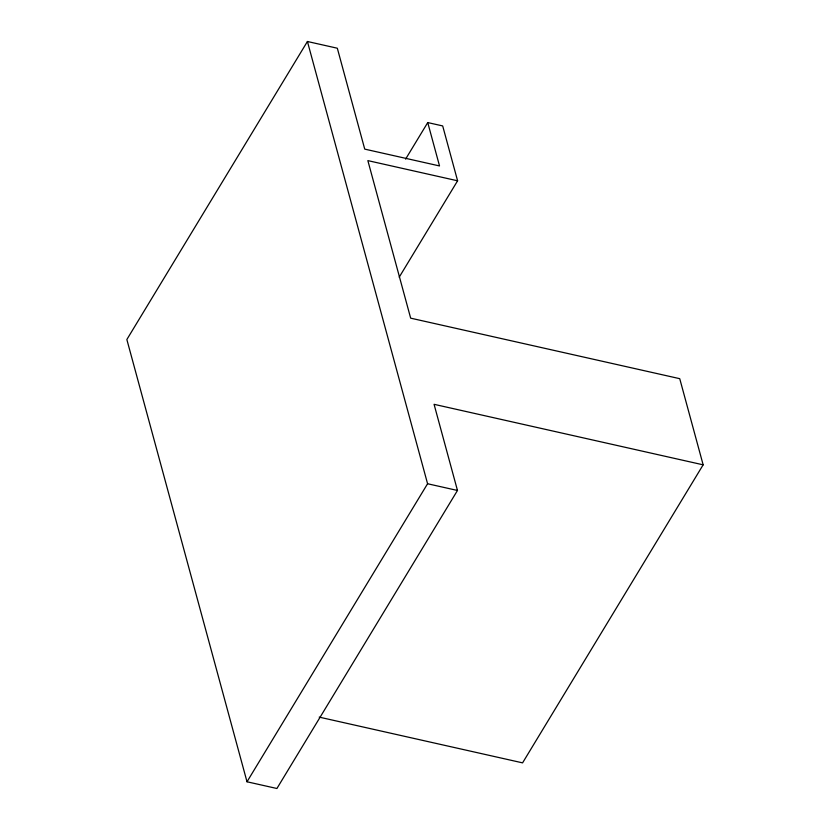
<?xml version="1.0" encoding="UTF-8"?>
<svg xmlns="http://www.w3.org/2000/svg" width="830" height="830" viewBox="0 0 830 830"><rect width="100%" height="100%" fill="white"/><g stroke="black" fill="none" stroke-linecap="round" stroke-linejoin="round"><path stroke-width="1.25" d="M399.199 277.189L457.6 180.795L442.691 125.932L427.74 122.57L439.526 165.948L364.733 149.12L337.322 48.223L307.422 41.5L126.855 339.532L247.008 781.777L276.909 788.5L457.475 490.468L434.069 404.314L703.145 464.831L522.578 762.863L319.197 717.12M405.59 159.132L427.74 122.57M247.008 781.777L427.575 483.745L307.422 41.5M457.6 180.795L367.856 160.615L410.663 318.16L679.739 378.677L703.145 464.831M427.575 483.745L457.475 490.468"/></g></svg>
